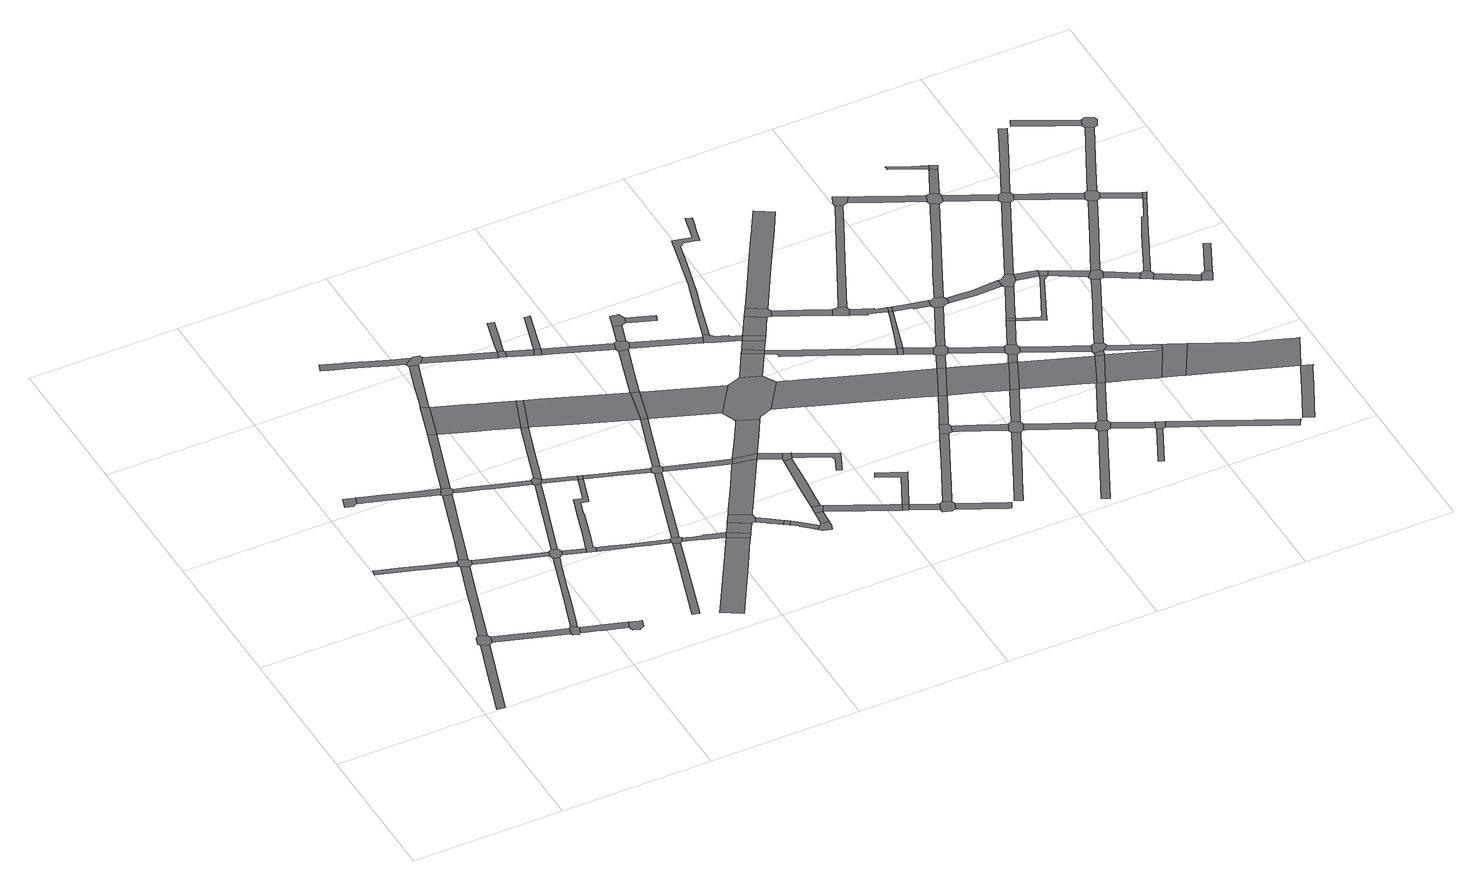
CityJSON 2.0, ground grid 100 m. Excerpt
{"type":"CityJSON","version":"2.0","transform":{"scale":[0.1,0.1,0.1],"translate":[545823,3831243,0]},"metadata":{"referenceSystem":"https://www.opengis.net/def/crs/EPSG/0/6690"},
"CityObjects":{
"road1":{"type":"Road","attributes":{"RoadStructureAttribute.sectionType":"1"},"geometry":[{"type":"MultiSurface","lod":"1","boundaries":[[[0,1,2,3,4,5,6,7]]]}]},
"road2":{"type":"Road","geometry":[{"type":"MultiSurface","lod":"1","boundaries":[[[8,9,10,0,7,11,12,13]]]}]},
"road3":{"type":"Road","attributes":{"RoadStructureAttribute.sectionType":"1"},"geometry":[{"type":"MultiSurface","lod":"1","boundaries":[[[14,15,16,17,18,19,20,21,22,23,24,25,26,27,28]]]}]},
"road4":{"type":"Road","attributes":{"RoadStructureAttribute.sectionType":"1"},"geometry":[{"type":"MultiSurface","lod":"1","boundaries":[[[29,30,31,32,33,34,8,13,35,36,37,38]]]}]},
"road5":{"type":"Road","attributes":{"RoadStructureAttribute.sectionType":"1"},"geometry":[{"type":"MultiSurface","lod":"1","boundaries":[[[39,40,12,11,41,42,43,44]]]}]},
"road6":{"type":"Road","geometry":[{"type":"MultiSurface","lod":"1","boundaries":[[[45,46,47,48,49,50]]]}]},
"road7":{"type":"Road","geometry":[{"type":"MultiSurface","lod":"1","boundaries":[[[51,28,27,29,38,52,53,54,55,56,57,58]]]}]},
"road8":{"type":"Road","geometry":[{"type":"MultiSurface","lod":"1","boundaries":[[[59,44,43,60,61,62,63,64]]]}]},
"road9":{"type":"Road","attributes":{"RoadStructureAttribute.sectionType":"1"},"geometry":[{"type":"MultiSurface","lod":"1","boundaries":[[[65,66,67,50,49,68,69,70,71,72,73,74]]]}]},
"road10":{"type":"Road","attributes":{"RoadStructureAttribute.sectionType":"1"},"geometry":[{"type":"MultiSurface","lod":"1","boundaries":[[[75,76,77,78,63,62,79,80,81,82,83,84,85]]]}]},
"road11":{"type":"Road","attributes":{"RoadStructureAttribute.sectionType":"1"},"geometry":[{"type":"MultiSurface","lod":"1","boundaries":[[[86,87,88,89,51,58,90,91,92,93,94]]]}]},
"road12":{"type":"Road","attributes":{"RoadStructureAttribute.sectionType":"1"},"geometry":[{"type":"MultiSurface","lod":"1","boundaries":[[[95,96,97,55,54,98,99,100,101,102]]]}]},
"road13":{"type":"Road","attributes":{"RoadStructureAttribute.sectionType":"1"},"geometry":[{"type":"MultiSurface","lod":"1","boundaries":[[[103,104,105,106,107,108,109,110,111,112,59,64,113,114,115,116,117,118,119,120,121]]]}]},
"road14":{"type":"Road","geometry":[{"type":"MultiSurface","lod":"1","boundaries":[[[122,85,84,123,124,125,126,127]]]}]},
"road15":{"type":"Road","geometry":[{"type":"MultiSurface","lod":"1","boundaries":[[[74,73,86,94,128,129,130,131,132]]]}]},
"road16":{"type":"Road","geometry":[{"type":"MultiSurface","lod":"1","boundaries":[[[133,102,101,103,121,134,135,136,137,138]]]}]},
"road17":{"type":"Road","attributes":{"RoadStructureAttribute.sectionType":"1"},"geometry":[{"type":"MultiSurface","lod":"1","boundaries":[[[139,140,141,142,74,132,143,144,145,146]]]}]},
"road18":{"type":"Road","geometry":[{"type":"MultiSurface","lod":"1","boundaries":[[[147,148,136,135,149,150]]]}]},
"road19":{"type":"Road","attributes":{"RoadStructureAttribute.sectionType":"1"},"geometry":[{"type":"MultiSurface","lod":"1","boundaries":[[[151,152,130,129,153,154,155,156,157,158]]]}]},
"road20":{"type":"Road","attributes":{"RoadStructureAttribute.sectionType":"1"},"geometry":[{"type":"MultiSurface","lod":"1","boundaries":[[[159,160,161,162,133,138,163,164,165,166,167,168]]]}]},
"road21":{"type":"Road","geometry":[{"type":"MultiSurface","lod":"1","boundaries":[[[169,170,139,146,171,172]]]}]},
"road22":{"type":"Road","attributes":{"RoadStructureAttribute.sectionType":"1"},"geometry":[{"type":"MultiSurface","lod":"1","boundaries":[[[173,174,175,176,177,178,179,150,149,180,181,182,183,184,185,186,187,188,189,190,191,192,193,194,195]]]}]},
"road23":{"type":"Road","geometry":[{"type":"MultiSurface","lod":"1","boundaries":[[[196,158,157,197,198,199,159,168,200]]]}]},
"road24":{"type":"Road","attributes":{"RoadStructureAttribute.sectionType":"1"},"geometry":[{"type":"MultiSurface","lod":"1","boundaries":[[[201,202,203,204,182,181,205,206,207,208,209,210,211,212,213,214]]]}]},
"road25":{"type":"Road","attributes":{"RoadStructureAttribute.sectionType":"1"},"geometry":[{"type":"MultiSurface","lod":"1","boundaries":[[[215,216,217,218,219,220,221,222,223,224,225,226,227,228,229,230]]]}]},
"road26":{"type":"Road","attributes":{"RoadStructureAttribute.sectionType":"1"},"geometry":[{"type":"MultiSurface","lod":"1","boundaries":[[[231,232,233,234,235,236,237,238,239,240,241,242,243]]]}]},
"road27":{"type":"Road","attributes":{"RoadStructureAttribute.sectionType":"1"},"geometry":[{"type":"MultiSurface","lod":"1","boundaries":[[[244,245,246,169,172,247]]]}]},
"road28":{"type":"Road","attributes":{"RoadStructureAttribute.sectionType":"1"},"geometry":[{"type":"MultiSurface","lod":"1","boundaries":[[[200,168,248,249,173,250]]]}]},
"road29":{"type":"Road","attributes":{"function":"3","RoadStructureAttribute.sectionType":"1"},"geometry":[{"type":"MultiSurface","lod":"1","boundaries":[[[251,252,253,254,255,256,257,171,146,258,259,260,261,262,263,264,265,266]]]}]},
"road30":{"type":"Road","attributes":{"RoadStructureAttribute.sectionType":"1"},"geometry":[{"type":"MultiSurface","lod":"1","boundaries":[[[265,267,268,196,200,269,270]]]}]},
"road31":{"type":"Road","geometry":[{"type":"MultiSurface","lod":"1","boundaries":[[[250,173,195,271]]]}]},
"road32":{"type":"Road","geometry":[{"type":"MultiSurface","lod":"1","boundaries":[[[272,273,214,213,231,243,274,275,276,277]]]}]},
"road33":{"type":"Road","geometry":[{"type":"MultiSurface","lod":"1","boundaries":[[[278,279,230,229,244,247,280,281,282]]]}]},
"road34":{"type":"Road","attributes":{"RoadStructureAttribute.sectionType":"1"},"geometry":[{"type":"MultiSurface","lod":"1","boundaries":[[[283,284,285,286,287,288,289,290,291,292,293,294,295,296,297]]]}]},
"road35":{"type":"Road","geometry":[{"type":"MultiSurface","lod":"1","boundaries":[[[264,267,265]]]}]},
"road36":{"type":"Road","attributes":{"RoadStructureAttribute.sectionType":"1"},"geometry":[{"type":"MultiSurface","lod":"1","boundaries":[[[298,299,300,301,302,303,304,305,306,275,274,307,308,309,310,311,283,312]]]}]},
"road37":{"type":"Road","geometry":[{"type":"MultiSurface","lod":"1","boundaries":[[[266,265,270,313]]]}]},
"road38":{"type":"Road","attributes":{"RoadStructureAttribute.sectionType":"1"},"geometry":[{"type":"MultiSurface","lod":"1","boundaries":[[[314,271,195,315,316,317,318]]]}]},
"road39":{"type":"Road","attributes":{"RoadStructureAttribute.sectionType":"1"},"geometry":[{"type":"MultiSurface","lod":"1","boundaries":[[[319,320,321,322,272,277,323,324,325,326]]]}]},
"road40":{"type":"Road","attributes":{"RoadStructureAttribute.sectionType":"1"},"geometry":[{"type":"MultiSurface","lod":"1","boundaries":[[[327,281,280,328,329,330]]]}]},
"road41":{"type":"Road","geometry":[{"type":"MultiSurface","lod":"1","boundaries":[[[312,283,297,331,332,333]]]}]},
"road42":{"type":"Road","attributes":{"RoadStructureAttribute.sectionType":"1"},"geometry":[{"type":"MultiSurface","lod":"1","boundaries":[[[334,335,336,333,332,337]]]}]},
"road43":{"type":"Road","geometry":[{"type":"MultiSurface","lod":"1","boundaries":[[[338,339,318,317,340,319,326,341,342,343]]]}]},
"road44":{"type":"Road","geometry":[{"type":"MultiSurface","lod":"1","boundaries":[[[344,345,334,337,346,347,348,349,350,351]]]}]},
"road45":{"type":"Road","attributes":{"function":"3","RoadStructureAttribute.sectionType":"1"},"geometry":[{"type":"MultiSurface","lod":"1","boundaries":[[[352,353,354,313,270,355,356,357,358,359]]]}]},
"road46":{"type":"Road","geometry":[{"type":"MultiSurface","lod":"1","boundaries":[[[360,330,329,361,362,363,364]]]}]},
"road47":{"type":"Road","attributes":{"RoadStructureAttribute.sectionType":"1"},"geometry":[{"type":"MultiSurface","lod":"1","boundaries":[[[358,365,338,343,366,367]]]}]},
"road48":{"type":"Road","attributes":{"RoadStructureAttribute.sectionType":"1"},"geometry":[{"type":"MultiSurface","lod":"1","boundaries":[[[368,369,370,371,372,373,374,360,364]]]}]},
"road49":{"type":"Road","attributes":{"RoadStructureAttribute.sectionType":"1"},"geometry":[{"type":"MultiSurface","lod":"1","boundaries":[[[375,348,347,376,377,378,379,380]]]}]},
"road50":{"type":"Road","attributes":{"RoadStructureAttribute.sectionType":"1"},"geometry":[{"type":"MultiSurface","lod":"1","boundaries":[[[363,362,381,382,383]]]}]},
"road51":{"type":"Road","attributes":{"RoadStructureAttribute.sectionType":"1"},"geometry":[{"type":"MultiSurface","lod":"1","boundaries":[[[384,385,386,387,342,341,388,389,390,391]]]}]},
"road52":{"type":"Road","geometry":[{"type":"MultiSurface","lod":"1","boundaries":[[[392,380,379,393,394]]]}]},
"road53":{"type":"Road","geometry":[{"type":"MultiSurface","lod":"1","boundaries":[[[383,382,395,396,397]]]}]},
"road54":{"type":"Road","attributes":{"RoadStructureAttribute.sectionType":"1"},"geometry":[{"type":"MultiSurface","lod":"1","boundaries":[[[390,398,399,400,401,402,344,351,403,404,405]]]}]},
"road55":{"type":"Road","attributes":{"RoadStructureAttribute.sectionType":"1"},"geometry":[{"type":"MultiSurface","lod":"1","boundaries":[[[406,407,394,393,408,409,410,411,412,413,414]]]}]},
"road56":{"type":"Road","geometry":[{"type":"MultiSurface","lod":"1","boundaries":[[[359,358,367,415,416]]]}]},
"road57":{"type":"Road","attributes":{"RoadStructureAttribute.sectionType":"1"},"geometry":[{"type":"MultiSurface","lod":"1","boundaries":[[[417,418,419,420,421,422,383,397]]]}]},
"road58":{"type":"Road","geometry":[{"type":"MultiSurface","lod":"1","boundaries":[[[423,414,413,424,425,426,427,428]]]}]},
"road59":{"type":"Road","attributes":{"RoadStructureAttribute.sectionType":"1"},"geometry":[{"type":"MultiSurface","lod":"1","boundaries":[[[429,430,423,428,431]]]}]},
"road60":{"type":"Road","attributes":{"RoadStructureAttribute.sectionType":"1"},"geometry":[{"type":"MultiSurface","lod":"1","boundaries":[[[432,433,396,395,434,435,436]]]}]},
"road61":{"type":"Road","geometry":[{"type":"MultiSurface","lod":"1","boundaries":[[[437,429,431,438,439]]]}]},
"road62":{"type":"Road","geometry":[{"type":"MultiSurface","lod":"1","boundaries":[[[391,390,405,440,441]]]}]},
"road63":{"type":"Road","attributes":{"RoadStructureAttribute.sectionType":"1"},"geometry":[{"type":"MultiSurface","lod":"1","boundaries":[[[442,359,416,443,444]]]}]},
"road64":{"type":"Road","attributes":{"RoadStructureAttribute.sectionType":"1"},"geometry":[{"type":"MultiSurface","lod":"1","boundaries":[[[445,446,447,448,437,439,449,450,451,452,453]]]}]},
"road65":{"type":"Road","attributes":{"function":"3","RoadStructureAttribute.sectionType":"1"},"geometry":[{"type":"MultiSurface","lod":"1","boundaries":[[[454,455,415,367,456,457,458]]]}]},
"road66":{"type":"Road","attributes":{"RoadStructureAttribute.sectionType":"1"},"geometry":[{"type":"MultiSurface","lod":"1","boundaries":[[[441,440,459,460]]]}]},
"road67":{"type":"Road","attributes":{"RoadStructureAttribute.sectionType":"1"},"geometry":[{"type":"MultiSurface","lod":"1","boundaries":[[[461,462,463,391,441,464,465,466]]]}]},
"road68":{"type":"Road","attributes":{"RoadStructureAttribute.sectionType":"1"},"geometry":[{"type":"MultiSurface","lod":"1","boundaries":[[[467,468,438,431,469,470,471,472,473,474]]]}]},
"road69":{"type":"Road","geometry":[{"type":"MultiSurface","lod":"1","boundaries":[[[475,436,435,442,444,476,477,478]]]}]},
"road70":{"type":"Road","geometry":[{"type":"MultiSurface","lod":"1","boundaries":[[[460,459,445,453,479,480,481]]]}]},
"road71":{"type":"Road","attributes":{"RoadStructureAttribute.sectionType":"1"},"geometry":[{"type":"MultiSurface","lod":"1","boundaries":[[[482,475,478,483]]]}]},
"road72":{"type":"Road","attributes":{"RoadStructureAttribute.sectionType":"1"},"geometry":[{"type":"MultiSurface","lod":"1","boundaries":[[[484,485,486,487,488,489,490,491,492,493,494,495,496,497,498,499,481,480]]]}]},
"road73":{"type":"Road","geometry":[{"type":"MultiSurface","lod":"1","boundaries":[[[500,482,483,501,502,503,504,505]]]}]},
"road74":{"type":"Road","geometry":[{"type":"MultiSurface","lod":"1","boundaries":[[[474,473,506,507]]]}]},
"road75":{"type":"Road","attributes":{"RoadStructureAttribute.sectionType":"1"},"geometry":[{"type":"MultiSurface","lod":"1","boundaries":[[[508,509,477,476,510,511,512,513]]]}]},
"road76":{"type":"Road","geometry":[{"type":"MultiSurface","lod":"1","boundaries":[[[514,515,458,457,516,461,466,517,518,519,520,521,522]]]}]},
"road77":{"type":"Road","geometry":[{"type":"MultiSurface","lod":"1","boundaries":[[[523,524,525,502,501]]]}]},
"road78":{"type":"Road","attributes":{"RoadStructureAttribute.sectionType":"1"},"geometry":[{"type":"MultiSurface","lod":"1","boundaries":[[[526,507,506,527,528,529]]]}]},
"road79":{"type":"Road","attributes":{"RoadStructureAttribute.sectionType":"1"},"geometry":[{"type":"MultiSurface","lod":"1","boundaries":[[[530,531,532,533,474,507]]]}]},
"road80":{"type":"Road","geometry":[{"type":"MultiSurface","lod":"1","boundaries":[[[534,529,528,535,536,537,538,539]]]}]},
"road81":{"type":"Road","attributes":{"RoadStructureAttribute.sectionType":"1"},"geometry":[{"type":"MultiSurface","lod":"1","boundaries":[[[540,541,514,522,542]]]}]},
"road82":{"type":"Road","geometry":[{"type":"MultiSurface","lod":"1","boundaries":[[[543,544,513,512,511,545,546,547,548,549,550,551,552]]]}]},
"road83":{"type":"Road","geometry":[{"type":"MultiSurface","lod":"1","boundaries":[[[553,540,542,554]]]}]},
"road84":{"type":"Road","attributes":{"RoadStructureAttribute.sectionType":"1"},"geometry":[{"type":"MultiSurface","lod":"1","boundaries":[[[555,556,538,537,557,558,559,560]]]}]},
"road85":{"type":"Road","attributes":{"RoadStructureAttribute.sectionType":"1"},"geometry":[{"type":"MultiSurface","lod":"1","boundaries":[[[546,561,553,554,562,563]]]}]},
"road86":{"type":"Road","attributes":{"RoadStructureAttribute.sectionType":"1"},"geometry":[{"type":"MultiSurface","lod":"1","boundaries":[[[564,565,566,567,568,534,539,569,570,571,572,573,574]]]}]},
"road87":{"type":"Road","geometry":[{"type":"MultiSurface","lod":"1","boundaries":[[[547,546,563,575,576]]]}]},
"road88":{"type":"Road","attributes":{"RoadStructureAttribute.sectionType":"1"},"geometry":[{"type":"MultiSurface","lod":"1","boundaries":[[[577,576,575,578]]]}]},
"road89":{"type":"Road","attributes":{"function":"3","RoadStructureAttribute.sectionType":"1"},"geometry":[{"type":"MultiSurface","lod":"1","boundaries":[[[579,580,581,582,583,584,585,586,520,519,587,588,589,590,591,592,593,594,595]]]}]},
"road90":{"type":"Road","attributes":{"RoadStructureAttribute.sectionType":"1"},"geometry":[{"type":"MultiSurface","lod":"1","boundaries":[[[596,597,598,599,600,601,602,603,604,605,543,552,606,607,608,609,610,611,612,613,614,615,616,617,618]]]}]},
"road91":{"type":"Road","geometry":[{"type":"MultiSurface","lod":"1","boundaries":[[[619,577,578,620,621,622,623,624,625,626,627,628]]]}]},
"road92":{"type":"Road","geometry":[{"type":"MultiSurface","lod":"1","boundaries":[[[629,564,574,630,631,632]]]}]},
"road93":{"type":"Road","attributes":{"RoadStructureAttribute.sectionType":"1"},"geometry":[{"type":"MultiSurface","lod":"1","boundaries":[[[633,634,635,636,637,638,639,554,542,640,641,642,643,644,645,646,647,648]]]}]},
"road94":{"type":"Road","attributes":{"RoadStructureAttribute.sectionType":"1"},"geometry":[{"type":"MultiSurface","lod":"1","boundaries":[[[649,650,651,652,653,654,655,656,657,658]]]}]},
"road95":{"type":"Road","attributes":{"RoadStructureAttribute.sectionType":"1"},"geometry":[{"type":"MultiSurface","lod":"1","boundaries":[[[594,659,629,632,660]]]}]},
"road96":{"type":"Road","attributes":{"RoadStructureAttribute.sectionType":"1"},"geometry":[{"type":"MultiSurface","lod":"1","boundaries":[[[661,623,622,662,663,664,665]]]}]},
"road97":{"type":"Road","attributes":{"RoadStructureAttribute.sectionType":"1"},"geometry":[{"type":"MultiSurface","lod":"1","boundaries":[[[666,667,631,630,668,669,670,671,672]]]}]},
"road98":{"type":"Road","attributes":{"RoadStructureAttribute.sectionType":"1"},"geometry":[{"type":"MultiSurface","lod":"1","boundaries":[[[673,674,675,676,677,678,619,628,679,680,681,682,683]]]}]},
"road99":{"type":"Road","geometry":[{"type":"MultiSurface","lod":"1","boundaries":[[[684,595,594,660,685,686]]]}]},
"road100":{"type":"Road","geometry":[{"type":"MultiSurface","lod":"1","boundaries":[[[665,664,687,688,689,690]]]}]},
"road101":{"type":"Road","geometry":[{"type":"MultiSurface","lod":"1","boundaries":[[[648,647,691,692,693]]]}]},
"road102":{"type":"Road","geometry":[{"type":"MultiSurface","lod":"1","boundaries":[[[694,672,671,649,658,695,696,697]]]}]},
"road103":{"type":"Road","attributes":{"RoadStructureAttribute.sectionType":"1"},"geometry":[{"type":"MultiSurface","lod":"1","boundaries":[[[692,691,698,699]]]}]},
"road104":{"type":"Road","attributes":{"RoadStructureAttribute.sectionType":"1"},"geometry":[{"type":"MultiSurface","lod":"1","boundaries":[[[700,684,686,701]]]}]},
"road105":{"type":"Road","attributes":{"RoadStructureAttribute.sectionType":"1"},"geometry":[{"type":"MultiSurface","lod":"1","boundaries":[[[702,703,648,693,704,705]]]}]},
"road106":{"type":"Road","attributes":{"RoadStructureAttribute.sectionType":"1"},"geometry":[{"type":"MultiSurface","lod":"1","boundaries":[[[706,707,708,709,710,711,688,687,712,713,714,715,716,717,718,702,719]]]}]},
"road107":{"type":"Road","attributes":{"RoadStructureAttribute.sectionType":"1"},"geometry":[{"type":"MultiSurface","lod":"1","boundaries":[[[720,721,722,694,697,723,724,725,726,727,728,729]]]}]},
"road108":{"type":"Road","attributes":{"RoadStructureAttribute.sectionType":"1"},"geometry":[{"type":"MultiSurface","lod":"1","boundaries":[[[730,731,732,733,734,735,736,737]]]}]},
"road109":{"type":"Road","attributes":{"function":"3","RoadStructureAttribute.sectionType":"1"},"geometry":[{"type":"MultiSurface","lod":"1","boundaries":[[[738,739,740,741,742,686,685,743,744,745,746,747,748,720,749]]]}]},
"road110":{"type":"Road","geometry":[{"type":"MultiSurface","lod":"1","boundaries":[[[750,699,698,700,701,751,752,753]]]}]},
"road111":{"type":"Road","attributes":{"RoadStructureAttribute.sectionType":"1"},"geometry":[{"type":"MultiSurface","lod":"1","boundaries":[[[754,755,756,757,696,695,758,759,760]]]}]},
"road112":{"type":"Road","geometry":[{"type":"MultiSurface","lod":"1","boundaries":[[[719,702,705,761]]]}]},
"road113":{"type":"Road","attributes":{"RoadStructureAttribute.sectionType":"1"},"geometry":[{"type":"MultiSurface","lod":"1","boundaries":[[[762,763,750,753,764]]]}]},
"road114":{"type":"Road","geometry":[{"type":"MultiSurface","lod":"1","boundaries":[[[749,720,729,765]]]}]},
"road115":{"type":"Road","attributes":{"RoadStructureAttribute.sectionType":"1"},"geometry":[{"type":"MultiSurface","lod":"1","boundaries":[[[766,761,705,767,768,769,770]]]}]},
"road116":{"type":"Road","attributes":{"RoadStructureAttribute.sectionType":"1"},"geometry":[{"type":"MultiSurface","lod":"1","boundaries":[[[771,752,751,772,773]]]}]},
"road117":{"type":"Road","attributes":{"RoadStructureAttribute.sectionType":"1"},"geometry":[{"type":"MultiSurface","lod":"1","boundaries":[[[774,775,776,690,689,777,778,779,780,781,782]]]}]},
"road118":{"type":"Road","geometry":[{"type":"MultiSurface","lod":"1","boundaries":[[[783,760,759,730,737,784,785,786]]]}]},
"road119":{"type":"Road","attributes":{"RoadStructureAttribute.sectionType":"1"},"geometry":[{"type":"MultiSurface","lod":"1","boundaries":[[[787,788,749,765,789]]]}]},
"road120":{"type":"Road","geometry":[{"type":"MultiSurface","lod":"1","boundaries":[[[790,791,770,769,762,764,792,793,794,795]]]}]},
"road121":{"type":"Road","geometry":[{"type":"MultiSurface","lod":"1","boundaries":[[[796,773,772,787,789,797,798,799]]]}]},
"road122":{"type":"Road","attributes":{"RoadStructureAttribute.sectionType":"1"},"geometry":[{"type":"MultiSurface","lod":"1","boundaries":[[[800,801,802,803,804,805]]]}]},
"road123":{"type":"Road","attributes":{"RoadStructureAttribute.sectionType":"1"},"geometry":[{"type":"MultiSurface","lod":"1","boundaries":[[[806,807,785,784,808,809,810]]]}]},
"road124":{"type":"Road","attributes":{"function":"3","RoadStructureAttribute.sectionType":"1"},"geometry":[{"type":"MultiSurface","lod":"1","boundaries":[[[811,812,813,765,729,814,815,816,817,818]]]}]},
"road125":{"type":"Road","attributes":{"RoadStructureAttribute.sectionType":"1"},"geometry":[{"type":"MultiSurface","lod":"1","boundaries":[[[817,819,820,821,783,786,822,823,824,825,826]]]}]},
"road126":{"type":"Road","attributes":{"RoadStructureAttribute.sectionType":"1"},"geometry":[{"type":"MultiSurface","lod":"1","boundaries":[[[827,796,799,828,829]]]}]},
"road127":{"type":"Road","geometry":[{"type":"MultiSurface","lod":"1","boundaries":[[[810,809,800,805,830,831]]]}]},
"road128":{"type":"Road","geometry":[{"type":"MultiSurface","lod":"1","boundaries":[[[832,833,827,829,834]]]}]},
"road129":{"type":"Road","attributes":{"RoadStructureAttribute.sectionType":"1"},"geometry":[{"type":"MultiSurface","lod":"1","boundaries":[[[835,798,797,836,837]]]}]},
"road130":{"type":"Road","attributes":{"RoadStructureAttribute.sectionType":"1"},"geometry":[{"type":"MultiSurface","lod":"1","boundaries":[[[838,839,840,794,793,841,842,843,844]]]}]},
"road131":{"type":"Road","geometry":[{"type":"MultiSurface","lod":"1","boundaries":[[[845,846,774,782,847,848]]]}]},
"road132":{"type":"Road","geometry":[{"type":"MultiSurface","lod":"1","boundaries":[[[818,817,826,849]]]}]},
"road133":{"type":"Road","attributes":{"RoadStructureAttribute.sectionType":"1"},"geometry":[{"type":"MultiSurface","lod":"1","boundaries":[[[850,832,834,851,852,853]]]}]},
"road134":{"type":"Road","attributes":{"RoadStructureAttribute.sectionType":"1"},"geometry":[{"type":"MultiSurface","lod":"1","boundaries":[[[854,855,856,857,858,859,860,861,790,795,862,863,864]]]}]},
"road135":{"type":"Road","attributes":{"RoadStructureAttribute.sectionType":"1"},"geometry":[{"type":"MultiSurface","lod":"1","boundaries":[[[865,866,818,849,867,868]]]}]},
"road136":{"type":"Road","geometry":[{"type":"MultiSurface","lod":"1","boundaries":[[[869,837,836,865,868,870,871]]]}]},
"road137":{"type":"Road","attributes":{"RoadStructureAttribute.sectionType":"1"},"geometry":[{"type":"MultiSurface","lod":"1","boundaries":[[[872,873,874,875,834,829,876,877,878,879,880,881]]]}]},
"road138":{"type":"Road","attributes":{"function":"3","RoadStructureAttribute.sectionType":"1"},"geometry":[{"type":"MultiSurface","lod":"1","boundaries":[[[882,883,884,885,849,826,886,887,888,889,890,891]]]}]},
"road139":{"type":"Road","geometry":[{"type":"MultiSurface","lod":"1","boundaries":[[[892,893,894,844,843,850,853,895,896,897]]]}]},
"road140":{"type":"Road","attributes":{"RoadStructureAttribute.sectionType":"1"},"geometry":[{"type":"MultiSurface","lod":"1","boundaries":[[[898,899,848,847,900,901,902]]]}]},
"road141":{"type":"Road","attributes":{"RoadStructureAttribute.sectionType":"1"},"geometry":[{"type":"MultiSurface","lod":"1","boundaries":[[[903,904,905,906,907,908,909,831,830,910,911,912,913,914,915,916,917]]]}]},
"road142":{"type":"Road","attributes":{"RoadStructureAttribute.sectionType":"1"},"geometry":[{"type":"MultiSurface","lod":"1","boundaries":[[[918,919,870,868,920,921]]]}]},
"road143":{"type":"Road","attributes":{"RoadStructureAttribute.sectionType":"1"},"geometry":[{"type":"MultiSurface","lod":"1","boundaries":[[[897,896,872,922]]]}]},
"road144":{"type":"Road","attributes":{"RoadStructureAttribute.sectionType":"1"},"geometry":[{"type":"MultiSurface","lod":"1","boundaries":[[[923,924,925,869,871,926,927]]]}]},
"road145":{"type":"Road","geometry":[{"type":"MultiSurface","lod":"1","boundaries":[[[922,872,881,928]]]}]},
"road146":{"type":"Road","geometry":[{"type":"MultiSurface","lod":"1","boundaries":[[[929,921,920,891,890,930,931,932,933,934]]]}]},
"road147":{"type":"Road","geometry":[{"type":"MultiSurface","lod":"1","boundaries":[[[935,902,901,854,864,936,937,938]]]}]},
"road148":{"type":"Road","attributes":{"RoadStructureAttribute.sectionType":"1"},"geometry":[{"type":"MultiSurface","lod":"1","boundaries":[[[939,940,941,942,892,897,943,944]]]}]},
"road149":{"type":"Road","attributes":{"RoadStructureAttribute.sectionType":"1"},"geometry":[{"type":"MultiSurface","lod":"1","boundaries":[[[945,946,947,948,949,950,951,952]]]}]},
"road150":{"type":"Road","attributes":{"RoadStructureAttribute.sectionType":"1"},"geometry":[{"type":"MultiSurface","lod":"1","boundaries":[[[953,928,881,954,955,956]]]}]},
"road151":{"type":"Road","attributes":{"RoadStructureAttribute.sectionType":"1"},"geometry":[{"type":"MultiSurface","lod":"1","boundaries":[[[951,957,958,935,938,959]]]}]},
"road152":{"type":"Road","attributes":{"RoadStructureAttribute.sectionType":"1"},"geometry":[{"type":"MultiSurface","lod":"1","boundaries":[[[960,937,936,961,962,963,964]]]}]},
"road153":{"type":"Road","geometry":[{"type":"MultiSurface","lod":"1","boundaries":[[[952,951,959,965]]]}]},
"road154":{"type":"Road","geometry":[{"type":"MultiSurface","lod":"1","boundaries":[[[956,955,923,927,966,967,968]]]}]},
"road155":{"type":"Road","geometry":[{"type":"MultiSurface","lod":"1","boundaries":[[[969,964,963,939,944,970,971,972]]]}]},
"road156":{"type":"Road","attributes":{"RoadStructureAttribute.sectionType":"1"},"geometry":[{"type":"MultiSurface","lod":"1","boundaries":[[[973,967,966,974,975]]]}]},
"road157":{"type":"Road","attributes":{"RoadStructureAttribute.sectionType":"1"},"geometry":[{"type":"MultiSurface","lod":"1","boundaries":[[[976,977,978,979,980,981,982,983,934,933,984,985,986,987,988,989,990,991,992]]]}]},
"road158":{"type":"Road","attributes":{"RoadStructureAttribute.sectionType":"1"},"geometry":[{"type":"MultiSurface","lod":"1","boundaries":[[[991,993,994,995,996,997,998,999,1000,1001]]]}]},
"road159":{"type":"Road","geometry":[{"type":"MultiSurface","lod":"1","boundaries":[[[1002,975,974,1003,1004,1005,1006]]]}]},
"road160":{"type":"Road","attributes":{"RoadStructureAttribute.sectionType":"1"},"geometry":[{"type":"MultiSurface","lod":"1","boundaries":[[[1007,1008,956,968,1009,1010]]]}]},
"road161":{"type":"Road","attributes":{"RoadStructureAttribute.sectionType":"1"},"geometry":[{"type":"MultiSurface","lod":"1","boundaries":[[[1011,1012,971,970,1013,1014,1015]]]}]},
"road162":{"type":"Road","attributes":{"RoadStructureAttribute.sectionType":"1"},"geometry":[{"type":"MultiSurface","lod":"1","boundaries":[[[1016,1017,1018,1005,1004,1019,1020,1021,1022]]]}]},
"road163":{"type":"Road","attributes":{"RoadStructureAttribute.sectionType":"1"},"geometry":[{"type":"MultiSurface","lod":"1","boundaries":[[[1023,1024,1025,969,972,1026,1027]]]}]},
"road164":{"type":"Road","attributes":{"RoadStructureAttribute.sectionType":"1"},"geometry":[{"type":"MultiSurface","lod":"1","boundaries":[[[1028,1029,1030,1031,1032,1033,1034,1035,1036,1037,1002,1006,1038,1039,1040,1041,1042,1043,1044,1045,1046]]]}]},
"road165":{"type":"Road","geometry":[{"type":"MultiSurface","lod":"1","boundaries":[[[1047,1022,1021,1048,1049,1050]]]}]},
"road166":{"type":"Road","geometry":[{"type":"MultiSurface","lod":"1","boundaries":[[[1051,1015,1014,1007,1010,1052,1053,1054]]]}]},
"road167":{"type":"Road","attributes":{"RoadStructureAttribute.sectionType":"1"},"geometry":[{"type":"MultiSurface","lod":"1","boundaries":[[[1055,1056,1047,1050]]]}]},
"road168":{"type":"Road","attributes":{"RoadStructureAttribute.sectionType":"1"},"geometry":[{"type":"MultiSurface","lod":"1","boundaries":[[[1053,1052,1057,1058,1059]]]}]},
"road169":{"type":"Road","attributes":{"RoadStructureAttribute.sectionType":"1"},"geometry":[{"type":"MultiSurface","lod":"1","boundaries":[[[1060,1061,1051,1054,1062,1063]]]}]},
"road170":{"type":"Road","geometry":[{"type":"MultiSurface","lod":"1","boundaries":[[[1059,1058,1064,1028,1046,1065,1066]]]}]},
"road171":{"type":"Road","attributes":{"RoadStructureAttribute.sectionType":"1"},"geometry":[{"type":"MultiSurface","lod":"1","boundaries":[[[1067,1068,1069,1070,1071,1072,1073]]]}]},
"road172":{"type":"Road","geometry":[{"type":"MultiSurface","lod":"1","boundaries":[[[1074,1073,1072,1060,1063,1075,1076,1077]]]}]}
},
"vertices":[
[268,578,0],[189,337,0],[90,33,0],[83,12,0],[136,3,0],[141,17,0],[253,356,0],[319,559,0],
[295,660,0],[273,647,0],[259,595,0],[341,570,0],[356,621,0],[345,640,0],
[434,1346,0],[432,1346,0],[365,1368,0],[340,1376,0],[164,1433,0],[16,1480,0],[14,1481,0],[10,1482,0],[4,1445,0],[82,1419,0],[238,1369,0],[304,1347,0],[422,1308,0],[486,1286,0],[494,1327,0],
[494,1274,0],[457,1162,0],[427,1071,0],[399,984,0],[392,961,0],[300,676,0],[352,660,0],[456,985,0],[495,1104,0],[545,1255,0],
[600,542,0],[379,614,0],[362,563,0],[604,485,0],[797,423,0],[812,474,0],
[155,2152,0],[138,2102,0],[131,2080,0],[183,2065,0],[210,2078,0],[226,2129,0],
[514,1337,0],[561,1262,0],[564,1264,0],[567,1265,0],[576,1299,0],[574,1299,0],[573,1301,0],[565,1317,0],
[825,482,0],[802,410,0],[838,398,0],[851,407,0],[869,456,0],[860,470,0],
[562,2020,0],[352,2088,0],[303,2104,0],[238,2068,0],[253,2064,0],[382,2022,0],[512,1980,0],[638,1939,0],[691,1922,0],[721,1969,0],
[1094,383,0],[989,419,0],[968,424,0],[892,449,0],[876,399,0],[941,378,0],[972,368,0],[989,363,0],[1055,340,0],[1133,315,0],[1149,364,0],
[700,1904,0],[672,1818,0],[621,1664,0],[578,1530,0],[597,1414,0],[660,1606,0],[671,1639,0],[728,1811,0],[754,1892,0],
[981,1167,0],[868,1204,0],[709,1255,0],[655,1235,0],[809,1185,0],[982,1129,0],[1012,1119,0],[1023,1155,0],
[1022,1092,0],[989,990,0],[983,972,0],[936,823,0],[930,804,0],[930,803,0],[887,669,0],[884,660,0],[884,659,0],[832,500,0],[867,489,0],[921,652,0],[965,791,0],[984,854,0],[992,878,0],[1008,925,0],[1021,964,0],[1029,991,0],[1060,1080,0],
[1217,342,0],[1140,287,0],[1185,267,0],[1193,277,0],[1215,287,0],[1232,337,0],
[766,1899,0],[768,1898,0],[780,1933,0],[779,1935,0],[771,1947,0],
[1048,1167,0],[1082,1094,0],[1083,1093,0],[1096,1130,0],[1084,1157,0],[1083,1159,0],
[876,2444,0],[841,2335,0],[839,2328,0],[786,2169,0],[805,2052,0],[868,2243,0],[869,2246,0],[928,2426,0],
[1236,1083,0],[1213,1091,0],[1224,1047,0],[1236,1084,0],
[974,1872,0],[862,1908,0],[834,1878,0],[920,1852,0],[975,1835,0],[988,1830,0],[1228,1752,0],[1230,1789,0],
[1234,1738,0],[1175,1556,0],[1142,1455,0],[1048,1169,0],[1147,1352,0],[1176,1441,0],[1217,1569,0],[1239,1637,0],[1270,1732,0],[1272,1737,0],
[952,2686,0],[877,2445,0],[1003,2668,0],[1001,2669,0],
[1486,1666,0],[1433,1502,0],[1386,1512,0],[1375,1514,0],[1372,1504,0],[1334,1382,0],[1273,1186,0],[1254,1037,0],[1281,1028,0],[1293,1063,0],[1291,1065,0],[1282,1078,0],[1309,1158,0],[1340,1256,0],[1374,1370,0],[1374,1372,0],[1372,1375,0],[1372,1376,0],[1401,1469,0],[1439,1460,0],[1451,1457,0],[1453,1463,0],[1515,1657,0],
[1260,1803,0],[1229,1749,0],[1231,1745,0],[1233,1741,0],[1293,1768,0],
[1715,927,0],[1593,966,0],[1501,995,0],[1367,1039,0],[1385,994,0],[1431,981,0],[1524,954,0],[1591,933,0],[1593,932,0],[1609,927,0],[1706,898,0],[1713,896,0],[1715,895,0],[1721,926,0],
[1033,3150,0],[961,3177,0],[838,3224,0],[824,3229,0],[823,3230,0],[739,3261,0],[738,3262,0],[718,3269,0],[599,3316,0],[579,3264,0],[629,3244,0],[748,3200,0],[865,3155,0],[962,3119,0],[1058,3083,0],[1118,3117,0],
[1720,886,0],[1703,830,0],[1657,682,0],[1615,547,0],[1577,428,0],[1530,277,0],[1523,252,0],[1568,238,0],[1575,262,0],[1630,438,0],[1705,682,0],[1736,780,0],[1763,870,0],
[1068,3056,0],[1014,2884,0],[966,2723,0],[1122,3043,0],
[1276,1736,0],[1468,1671,0],[1497,1699,0],
[1487,2482,0],[1449,2497,0],[1369,2527,0],[1333,2540,0],[1300,2553,0],[1241,2576,0],[1209,2588,0],[940,2421,0],[969,2410,0],[1150,2343,0],[1181,2331,0],[1236,2311,0],[1279,2294,0],[1400,2246,0],[1401,2246,0],[1488,2482,0],
[1401,2245,0],[1325,2008,0],[1351,1951,0],[1443,2231,0],
[1526,1690,0],
[1736,932,0],[1723,926,0],[1774,876,0],[1791,905,0],[1789,909,0],[1780,923,0],
[1131,3125,0],[1125,3119,0],[1140,3051,0],[1180,3092,0],[1168,3114,0],
[2029,789,0],[1942,639,0],[1859,497,0],[1779,361,0],[1726,271,0],[1700,227,0],[1677,189,0],[1802,115,0],[1825,154,0],[1861,216,0],[1921,318,0],[2000,455,0],[2067,568,0],[2111,644,0],[2153,716,0],
[2021,836,0],[1972,854,0],[1942,864,0],[1923,870,0],[1917,872,0],[1915,867,0],[1914,865,0],[1860,882,0],[1818,896,0],[1777,874,0],[1890,836,0],[1909,829,0],[1971,808,0],[2006,797,0],[2047,828,0],
[1531,2466,0],
[1625,1656,0],[1520,1655,0],[1715,1590,0],[1908,1524,0],[1918,1559,0],
[1920,1507,0],[1849,1286,0],[1757,998,0],[1746,963,0],[1788,949,0],[1804,998,0],[1881,1242,0],[1958,1491,0],
[1448,2989,0],[1343,2972,0],[1578,2883,0],[1596,2932,0],
[2169,741,0],[2176,754,0],[2051,827,0],
[2099,907,0],[2081,877,0],[2052,827,0],[2223,834,0],
[1938,1569,0],[1920,1561,0],[1910,1524,0],[1973,1498,0],[1986,1538,0],[1978,1553,0],
[2136,971,0],[2122,946,0],[2226,835,0],[2248,836,0],[2268,870,0],[2265,873,0],[2263,897,0],[2262,902,0],
[2119,2239,0],[1837,2348,0],[1623,2431,0],[1445,2231,0],[1460,2225,0],[1693,2135,0],[2073,1988,0],[2131,2235,0],
[1597,2934,0],[1591,2878,0],[1626,2865,0],[1639,2916,0],[1636,2926,0],
[1996,1753,0],[2052,1782,0],[2114,1975,0],
[1655,2999,0],[1658,3007,0],[1706,3182,0],[1686,3188,0],[1666,3193,0],[1619,3017,0],[1615,3003,0],
[2344,816,0],[2304,795,0],[2323,781,0],[2362,753,0],[2386,736,0],[2410,768,0],
[1627,2864,0],[1779,2806,0],[1803,2853,0],
[2391,1412,0],[2388,1413,0],[2273,1449,0],[2141,1490,0],[2198,1427,0],[2370,1373,0],[2371,1373,0],[2393,1411,0],
[2424,758,0],[2418,716,0],[2441,743,0],
[1822,2789,0],[1841,2838,0],[1841,2840,0],
[2361,1357,0],[2275,1208,0],[2250,1165,0],[2154,1002,0],[2149,992,0],[2273,919,0],[2322,1004,0],[2521,1345,0],
[2574,629,0],[2550,650,0],[2426,711,0],[2427,711,0],[2466,678,0],[2464,674,0],[2526,622,0],[2549,601,0],[2575,630,0],
[2182,2215,0],[2183,2217,0],
[1871,2949,0],[1923,3134,0],[1924,3137,0],[1905,3139,0],[1886,3141,0],[1848,3006,0],
[2591,640,0],[2560,592,0],[2573,580,0],[2627,563,0],[2639,597,0],[2642,635,0],
[2603,740,0],[2600,715,0],[2652,734,0],
[1984,2784,0],[1880,2823,0],[1884,2765,0],[2238,2628,0],[2251,2682,0],
[2609,796,0],[2676,784,0],[2663,790,0],
[2523,1344,0],[2547,1389,0],
[2247,2605,0],[2240,2398,0],[2303,2594,0],
[2657,1256,0],[2631,1007,0],[2619,894,0],[2614,845,0],[2668,840,0],[2671,872,0],[2672,881,0],[2687,1007,0],[2709,1251,0],
[2417,2125,0],[2201,2208,0],[2131,1968,0],[2534,1816,0],[2679,2025,0],
[2659,1277,0],[2681,1323,0],
[2573,1717,0],[2558,1690,0],[2475,1547,0],[2555,1401,0],[2630,1530,0],[2708,1662,0],
[3042,604,0],[2842,702,0],[2738,693,0],[2878,624,0],[2971,579,0],[3062,534,0],[3078,527,0],[3102,575,0],
[2275,2691,0],[2315,2599,0],[2335,2649,0],[2327,2671,0],
[2711,1256,0],[2713,1259,0],[2731,1299,0],
[2318,2826,0],[2372,2809,0],
[2755,1239,0],[2765,1234,0],[2786,1225,0],[2928,1159,0],[2930,1155,0],[2939,1134,0],[2941,1130,0],[2897,1037,0],[2913,1029,0],[2930,1022,0],[2992,1161,0],[2993,1165,0],[2989,1167,0],[2815,1251,0],[2800,1259,0],[2774,1274,0],
[2346,2915,0],[2401,2818,0],[2417,2861,0],[2410,2882,0],[2409,2884,0],[2402,2905,0],
[3114,509,0],[3138,557,0],
[2733,2498,0],[2540,2571,0],[2601,2490,0],[2732,2439,0],[2738,2455,0],[2752,2491,0],
[2772,2055,0],[2682,2025,0],[2572,1720,0],[2718,1680,0],[2806,1711,0],[2808,1712,0],[2953,1923,0],[2908,2004,0],[2904,2011,0],
[2581,2751,0],[2589,2773,0],[2597,2794,0],
[3288,484,0],[3264,437,0],[3283,427,0],[3304,476,0],
[3268,823,0],[3089,908,0],[3072,872,0],[3214,804,0],
[3327,484,0],[3287,401,0],[3340,383,0],[3367,389,0],[3385,438,0],[3379,463,0],
[2888,2252,0],[2780,2067,0],[3006,2183,0],
[2760,2507,0],[2756,2499,0],[2796,2414,0],[2948,2355,0],[2967,2395,0],[2893,2423,0],[2896,2433,0],[2816,2465,0],[2796,2491,0],[2795,2493,0],
[2905,2281,0],[3022,2212,0],
[3673,300,0],[3537,365,0],[3504,322,0],[3649,252,0],[3668,243,0],[3692,291,0],
[2939,2340,0],[3024,2215,0],[3066,2287,0],
[3601,1049,0],[3585,1016,0],[3491,819,0],[3375,583,0],[3333,494,0],[3381,471,0],[3443,596,0],[3512,740,0],[3611,945,0],[3645,1017,0],[3650,1025,0],
[3089,2326,0],[2971,2394,0],
[3060,2546,0],[3176,2477,0],
[3851,1592,0],[3837,1598,0],[3473,1732,0],[3301,1795,0],[3106,1868,0],[3015,1901,0],[3013,1901,0],[2999,1906,0],[2934,1665,0],[2936,1664,0],[3054,1620,0],[3391,1497,0],[3702,1382,0],[3727,1373,0],[3741,1368,0],[3754,1363,0],[3859,1589,0],
[3161,3507,0],[3147,3454,0],[3146,3449,0],[3117,3336,0],[3042,3352,0],[2994,3362,0],[2987,3333,0],[2979,3302,0],[2900,2966,0],[2842,2783,0],[2872,2756,0],[2909,2876,0],[2981,3152,0],[3017,3295,0],[3018,3295,0],[3043,3311,0],[3049,3315,0],[3133,3294,0],[3145,3291,0],[3148,3303,0],[3164,3364,0],[3186,3444,0],[3200,3497,0],
[3099,2612,0],[3188,2479,0],[3194,2476,0],[3204,2471,0],[3224,2520,0],[3223,2523,0],[3222,2526,0],[3221,2530,0],[3219,2534,0],[3216,2543,0],
[3638,1125,0],[3675,1032,0],[3693,1083,0],[3686,1102,0],
[3733,1868,0],[3523,1969,0],[3227,2113,0],[3106,2171,0],[3104,2172,0],[3095,2177,0],[3092,2178,0],[3074,2145,0],[3079,2142,0],[3083,2140,0],[3075,2125,0],[3086,2119,0],[3088,2118,0],[3324,2003,0],[3711,1816,0],[3735,1867,0],
[3988,862,0],[3982,851,0],[3882,643,0],[3790,455,0],[3714,298,0],[3763,275,0],[3847,449,0],[3937,633,0],[4030,828,0],[4036,839,0],
[3662,1174,0],[3802,1343,0],
[3404,2434,0],[3206,2470,0],[3506,2324,0],[3530,2312,0],[3554,2360,0],
[3962,957,0],[3838,1018,0],[3712,1017,0],[3834,959,0],[3939,909,0],[3979,888,0],[4004,937,0],
[3553,3384,0],[3475,3251,0],[3456,3218,0],[3451,3210,0],[3341,3023,0],[3180,2749,0],[3243,2589,0],[3248,2597,0],[3408,2873,0],[3583,3171,0],[3668,3317,0],
[3860,1592,0],[3803,1346,0],[3912,1571,0],
[3623,2267,0],[3646,2315,0],[3643,2339,0],[3597,2360,0],
[3744,1800,0],[3768,1851,0],[3769,1853,0],
[4029,948,0],[4061,850,0],[4085,899,0],[4077,923,0],
[3905,1722,0],[3929,1771,0],
[3913,1698,0],[3962,1676,0],
[3845,2187,0],[3782,2000,0],[3798,1953,0],[3869,2179,0],
[3845,2229,0],[3839,2231,0],[3788,2244,0],[3781,2245,0],[3784,2253,0],[3650,2313,0],[3723,2218,0],[3726,2227,0],[3776,2210,0],[3778,2210,0],[3834,2191,0],[3841,2188,0],[3844,2187,0],[3855,2226,0],
[4157,1215,0],[4064,1021,0],[4044,979,0],[4093,955,0],[4095,960,0],[4124,1021,0],[4131,1034,0],[4131,1035,0],[4209,1194,0],[4211,1197,0],
[4455,637,0],[4451,627,0],[4329,376,0],[4183,75,0],[4231,51,0],[4368,335,0],[4498,604,0],[4504,615,0],
[4258,1443,0],[4244,1448,0],[3962,1553,0],[3937,1562,0],[3924,1567,0],[3810,1343,0],[3826,1337,0],[3980,1281,0],[4107,1234,0],[4136,1223,0],[4146,1219,0],[4266,1440,0],
[3953,1779,0],[3982,1684,0],[4008,1731,0],[4001,1756,0],
[4349,772,0],[4243,823,0],[4145,870,0],[4097,893,0],[4073,844,0],[4448,664,0],[4474,711,0],
[3880,2220,0],
[4106,2093,0],[4016,1910,0],[4157,2078,0],
[4316,1422,0],
[3973,2196,0],[3993,2151,0],[3991,2140,0],[4093,2118,0],[4104,2171,0],
[4144,1665,0],[4289,1536,0],[4313,1584,0],
[4011,3201,0],[3858,2891,0],[3807,2786,0],[3891,2850,0],[3904,2876,0],[3905,2878,0],[3906,2881,0],[3975,3024,0],[4050,3180,0],
[4496,721,0],[4530,626,0],[4554,673,0],[4544,698,0],
[4300,1510,0],[4267,1443,0],[4347,1485,0],
[4146,2177,0],[4126,2167,0],[4180,2092,0],[4205,2091,0],[4207,2141,0],[4197,2159,0],
[4337,1595,0],[4372,1493,0],[4392,1542,0],[4383,1567,0],
[4774,495,0],[4647,227,0],[4662,219,0],[4677,212,0],[4807,478,0],[4808,478,0],
[4646,628,0],[4571,664,0],[4711,538,0],[4770,509,0],[4794,557,0],
[4726,1271,0],[4360,1405,0],[4329,1417,0],[4600,1052,0],[4612,1048,0],[4636,1039,0],[4649,1034,0],[4752,1261,0],
[4643,1026,0],[4607,952,0],[4507,744,0],[4555,721,0],[4599,812,0],[4676,972,0],[4697,1013,0],[4698,1015,0],
[4431,1788,0],[4405,1613,0],[4479,1765,0],
[4826,482,0],[4849,531,0],
[4442,1810,0],[4437,1800,0],[4490,1787,0],
[4574,1453,0],[4755,1306,0],[4778,1357,0],
[4461,2137,0],[4374,2132,0],[4289,2138,0],[4307,2086,0],[4379,2082,0],[4559,2086,0],[4556,2143,0],
[4031,3281,0],[4008,3232,0],[4085,3194,0],[4117,3239,0],
[4808,1244,0],
[4568,2069,0],[4493,1794,0],[4508,1825,0],[4615,2047,0],
[4523,2957,0],[4500,2909,0],[4427,2757,0],[4407,2715,0],[4377,2654,0],[4376,2651,0],[4362,2621,0],[4246,2385,0],[4325,2424,0],[4480,2745,0],[4570,2930,0],
[4761,1284,0],[4753,1263,0],[4819,1272,0],[4823,1283,0],
[4802,1365,0],[4864,1313,0],[4852,1344,0],
[4799,2066,0],[4780,2025,0],[4641,1732,0],[4630,1728,0],[4638,1691,0],[4652,1685,0],[4655,1693,0],[4804,2013,0],[4807,2019,0],[4843,2048,0],
[5047,1157,0],[5034,1161,0],[4932,1199,0],[4818,1240,0],[4768,990,0],[4784,985,0],[4842,964,0],[4999,907,0],[5017,901,0],[5137,1124,0],
[4620,2174,0],[4615,2164,0],[4582,2144,0],[4629,2076,0],[4655,2092,0],[4666,2151,0],
[4321,3139,0],[4206,3196,0],[4280,3099,0],[4515,2985,0],[4537,3034,0],
[5496,219,0],[5368,281,0],[5333,298,0],[5188,368,0],[5187,368,0],[5114,404,0],[4920,497,0],[4903,445,0],[5053,372,0],[5203,300,0],[5363,222,0],[5397,206,0],[5502,155,0],[5550,131,0],[5579,179,0],
[5149,1176,0],[5110,1194,0],[5140,1131,0],[5155,1174,0],
[4808,2116,0],
[5060,1897,0],[4965,1698,0],[4876,1517,0],[4977,1602,0],[5108,1874,0],
[4863,2086,0],
[5192,1157,0],[5078,879,0],[5135,859,0],[5136,858,0],[5154,852,0],[5298,1108,0],
[4563,3039,0],[4601,2941,0],[4618,2994,0],[4614,3018,0],
[4908,2773,0],[4830,2612,0],[4830,2611,0],[4754,2454,0],[4807,2442,0],[4955,2749,0],
[4586,3313,0],[4445,3382,0],[4441,3384,0],[4440,3370,0],[4439,3356,0],[4516,3320,0],[4663,3243,0],[4677,3273,0],
[4943,2044,0],[4957,1981,0],[5052,1926,0],[5092,1966,0],
[4661,3240,0],[4652,3221,0],[4711,3220,0],
[4777,2915,0],[4744,2873,0],[4746,2872,0],[4899,2798,0],[4922,2843,0],
[4725,3250,0],
[5131,1881,0],[5153,1930,0],[5147,1955,0],
[4946,2853,0],[4981,2758,0],[5004,2807,0],[4995,2832,0],
[5342,1818,0],[5320,1770,0],[5347,1816,0],
[5903,854,0],[5827,881,0],[5728,915,0],[5694,927,0],[5652,943,0],[5582,974,0],[5477,1021,0],[5448,1034,0],[5309,797,0],[5380,771,0],[5475,737,0],[5571,703,0],[5572,702,0],[5642,677,0],[5803,618,0],[5806,617,0],[5918,849,0],
[5795,594,0],[5672,340,0],[5598,188,0],[5663,155,0],[5706,245,0],[5791,421,0],[5860,563,0],[5874,588,0],[5877,592,0],
[5374,1823,0],[5343,1757,0],[5390,1729,0],[5416,1773,0],[5409,1804,0],
[5373,2545,0],[5235,2259,0],[5290,2250,0],[5423,2524,0],
[5240,2693,0],[5184,2720,0],[5177,2663,0],[5364,2572,0],[5386,2621,0],
[5608,1660,0],[5603,1663,0],[5602,1664,0],[5442,1698,0],[5593,1608,0],[5639,1587,0],[5662,1635,0],
[5203,3384,0],[5134,3240,0],[5049,3065,0],[5126,3102,0],[5252,3362,0],
[5675,2414,0],[5602,2266,0],[5589,2268,0],[5528,2147,0],[5525,2141,0],[5479,2047,0],[5465,2017,0],[5463,2012,0],[5452,1987,0],[5389,1855,0],[5419,1826,0],[5425,1838,0],[5427,1842,0],[5429,1847,0],[5480,1954,0],[5501,2000,0],[5560,2123,0],[5561,2125,0],[5696,2406,0],
[5697,1654,0],[5700,1558,0],[5724,1606,0],[5738,1635,0],
[5412,2630,0],[5446,2533,0],[5468,2581,0],[5462,2605,0],
[5845,1863,0],[5804,1882,0],
[5670,2423,0],[5673,2421,0],[5697,2470,0],
[5669,3155,0],[5541,2892,0],[5594,2879,0],[5717,3132,0],
[5674,2417,0],[5697,2409,0],[5722,2458,0],
[5463,3335,0],[5300,3418,0],[5276,3368,0],[5501,3258,0],[5516,3251,0],[5658,3182,0],[5680,3230,0],
[5710,3241,0],[5741,3141,0],[5768,3189,0],[5757,3216,0]
]}
